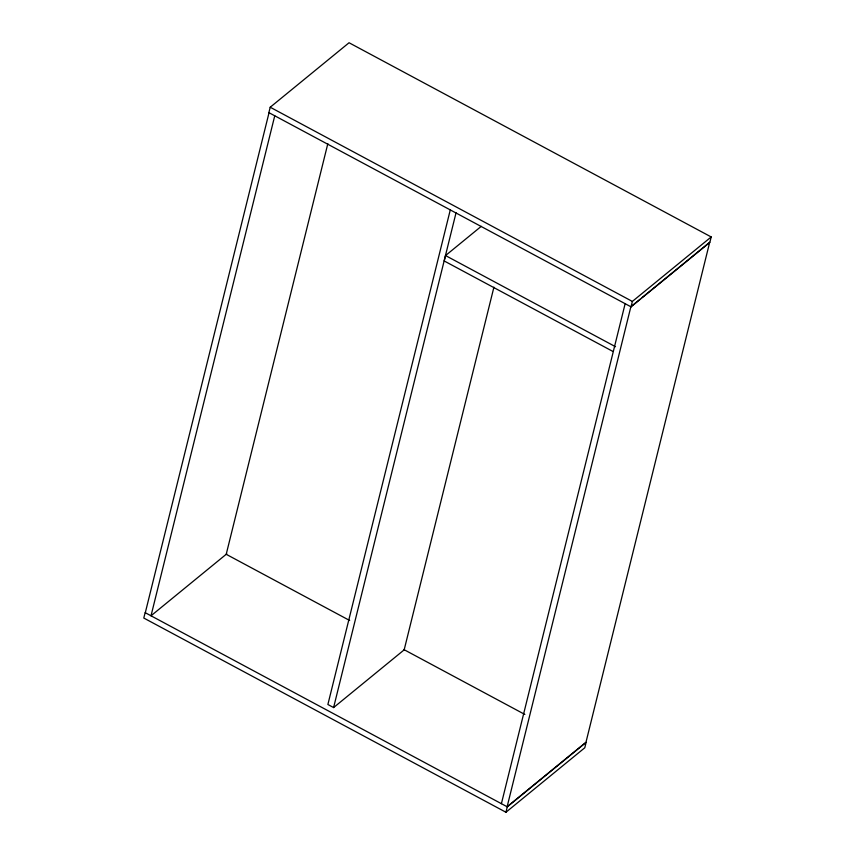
<?xml version="1.0" encoding="UTF-8"?>
<svg xmlns="http://www.w3.org/2000/svg" width="855" height="855" viewBox="0 0 855 855"><rect width="100%" height="100%" fill="white"/><g stroke="black" fill="none" stroke-linecap="round" stroke-linejoin="round"><path stroke-width="1.28" d="M270.212 107.228L268.876 112.636L631.022 306.838L709.864 242.36L711.2 236.953L349.054 42.75L270.212 107.228L632.358 301.43L711.2 236.953M145.297 612.725L269.036 112.721M274.754 115.788L151.014 615.792L226.778 553.826M327.828 143.672L226.212 554.297L349.674 620.495M450.339 209.678L327.882 704.499L333.6 707.566L404.169 649.853L493.923 287.162M333.6 707.566L456.057 212.745M481.28 226.329L445.541 255.56L444.205 260.967L613.024 351.501M501.404 803.689L625.144 303.685M630.862 306.753L507.122 806.757L585.964 742.279L709.703 242.275L642.126 297.54M505.946 812.25L507.282 806.842L586.124 742.364L584.788 747.772L505.946 812.25L143.8 618.047L145.136 612.64L507.282 806.842M631.022 306.838L632.358 301.43M631.888 305.919L640.074 299.218M445.541 255.56L615.536 346.724M403.752 649.501L524.863 714.449"/></g></svg>
